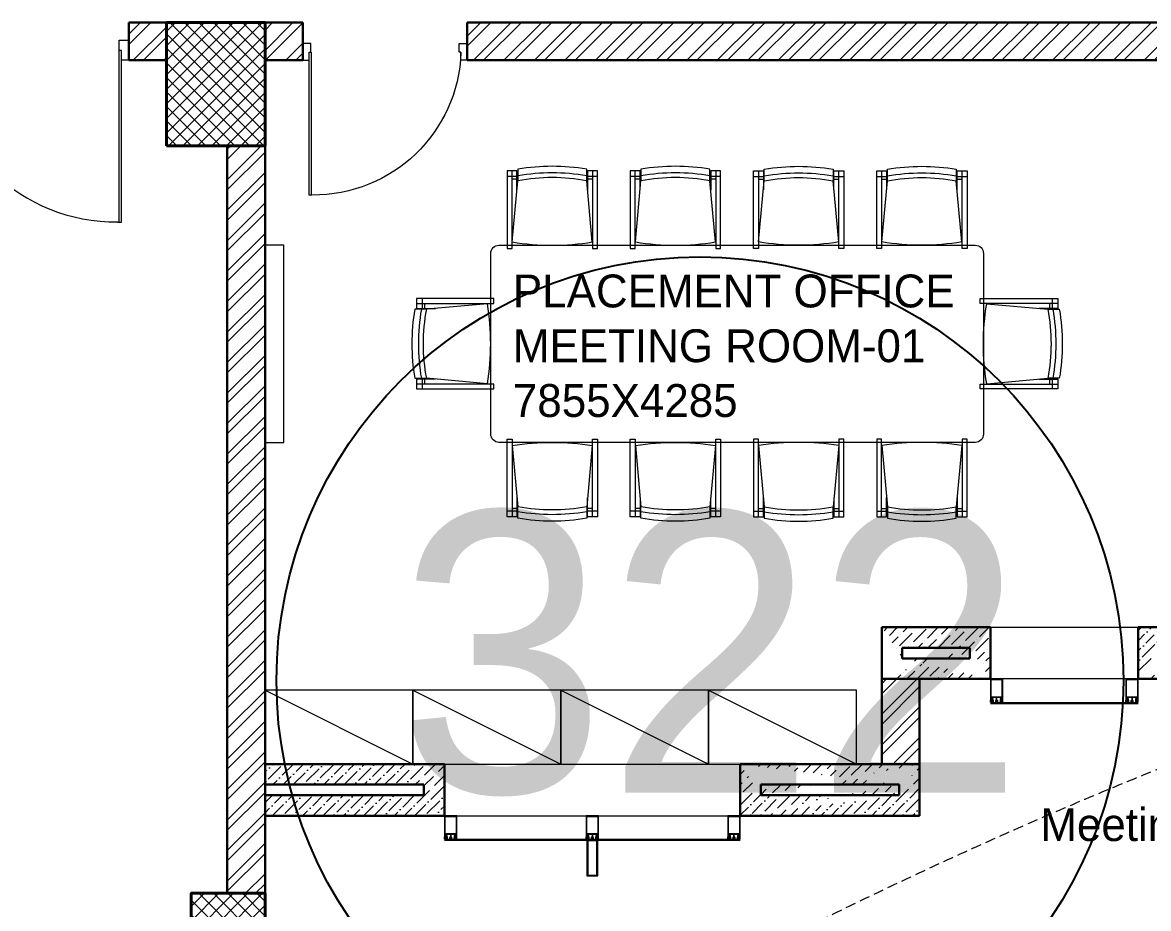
# Model space of a CAD drawing. Header units: millimetres. Extents: x 8275 to 147087, y -297470 to -191881.
# Drawn here: x 62699 to 69555, y -285116 to -279723 of the extents above; entities that cross this region are included whole.
import ezdxf

# ---------------------------------------------------------------- set-up
doc = ezdxf.new("R2010")
doc.units = ezdxf.units.MM
doc.header["$LTSCALE"] = 250
doc.header["$MEASUREMENT"] = 0
doc.linetypes.add('HIDDEN', pattern=[0.375, 0.25, -0.125])
for name, color, linetype, lineweight in [('col', 6, 'Continuous', 40), ('door', 35, 'Continuous', 13), ('ele', 51, 'Continuous', 18), ('furniture', 5, 'Continuous', 15), ('hatch', 9, 'Continuous', 0), ('hidden', 153, 'HIDDEN', 13), ('text', 7, 'Continuous', 9), ('wall', 1, 'Continuous', 30), ('win', 4, 'Continuous', 20)]:
    doc.layers.add(name, color=color, linetype=linetype, lineweight=lineweight)
doc.layers.add('FUR', color=140, linetype='Continuous')
doc.styles.get("Standard").update_dxf_attribs({"font": 'GOTHIC.TTF', "height": 100})
pattern_1 = [(45, (-6686.72, -319015.28), (-92.80777, 92.80777), []), (45, (-6624.85, -319015.28), (-92.80777, 92.80777), [])]
pattern_2 = [(45, (-6686.7244, -319015.2779), (2e-16, 2.32600915), [4.93421053, -1.64473684]), (135, (-6685.5614, -319014.1149), (2e-16, 2.32600915), [4.93421053, -1.64473684])]
pattern_3 = [(45, (-6686.724, -319015.28), (23.201941, 85.073785), [109.375, -21.875, 0, -21.875])]

# ---------------------------------------------------------------- blocks, each defined once
blk = doc.blocks.new('A$C75BC0A19')
at = {"layer": 'hatch'}
h = blk.add_hatch(dxfattribs=at)
h.set_pattern_fill('ANSI37', color=256, scale=500, style=0)
h.set_pattern_definition([(45, (-3106656.064, 102318.864), (-44.1941738, 44.1941738), []), (135, (-3106656.064, 102318.864), (-44.1941738, -44.1941738), [])])
h.paths.add_polyline_path([(-74969.9, 14908.7), (-74369.9, 14908.7), (-74369.9, 15658.7), (-74969.9, 15658.7)])
h = blk.add_hatch(dxfattribs=at)
h.set_pattern_fill('ANSI37', color=256, scale=500, style=0)
h.set_pattern_definition([(45, (-3106656.064, 97018.07), (-44.1941738, 44.1941738), []), (135, (-3106656.064, 97018.07), (-44.1941738, -44.1941738), [])])
h.paths.add_polyline_path([(-74819.9, 9457.9), (-74369.9, 9457.9), (-74369.9, 10357.9), (-74819.9, 10357.9)])
at = {"layer": 'col'}
for points, elevation in [([(-74969.9, 14908.7), (-74369.9, 14908.7), (-74369.9, 15658.7), (-74969.9, 15658.7)], 16884.8), ([(-74819.9, 9457.9), (-74369.9, 9457.9), (-74369.9, 10357.9), (-74819.9, 10357.9)], -4747.5)]:
    blk.add_lwpolyline(points, close=True, dxfattribs=dict(at, elevation=elevation))
blk = doc.blocks.new('D1-1000')
for p, q in [((-950.7, 0), (-1000, 0)), ((-1000, 0), (-1000, -102)), ((-950.7, -52.7), (-950.7, 0)), ((-49.3, 0), (0, 0)), ((-49.3, -52.7), (-49.3, 0)), ((0, 0), (0, -102)), ((-962.5, -52.7), (-950.7, -52.7)), ((-962.5, -102), (-962.5, -52.7)), ((-50.6, -52.7), (-50.6, -923.2)), ((-37.5, -52.7), (-49.3, -52.7)), ((-37.5, -923.2), (-37.5, -52.7)), ((-37.5, -102), (-37.5, -52.7)), ((-1000, -102), (-962.5, -102)), ((0, -102), (-37.5, -102)), ((-55, -923.2), (-37.5, -923.2))]:
    blk.add_line(p, q)
blk.add_ellipse((-39.7, 2.2), major_axis=(646.4, 674.7), ratio=0.977435, start_param=2.382767, end_param=3.900418)
blk = doc.blocks.new('A$C12DA3B1E')
for p, q in [((-245, 499.9), (-275, 499.9)), ((-275, 499.9), (-275, 27.8)), ((-245, 27.8), (-245, 499.9)), ((275, 499.9), (245, 499.9)), ((245, 499.9), (245, 27.8)), ((275, 27.8), (275, 499.9)), ((-243.7, 460.3), (-210, 88.8)), ((243.7, 460.3), (210, 88.8)), ((-215, 27.8), (-215, 143.8)), ((215, 143.7), (215, 27.8)), ((-245, 77.9), (-215, 77.9)), ((-210, 88.8), (-210, 18.2)), ((210, 18.2), (210, 88.8)), ((215, 77.9), (245, 77.9)), ((-275, 62.4), (-245, 62.4)), ((-275, 27.8), (-215, 27.8)), ((-245, 62.3), (-215, 62.3)), ((215, 62.3), (245, 62.3)), ((215, 27.8), (275, 27.8)), ((245, 62.4), (275, 62.4))]:
    blk.add_line(p, q)
for centre, radius, start, end in [((0, -1013.6), 1493.9, 80.61114, 99.38855), ((0, 1186.1), 1117.3, 259.16528, 280.83514), ((0, 1263.7), 1223.8, 260.11939, 279.88061), ((0, 1223.1), 1223.1, 260.11366, 279.88634)]:
    blk.add_arc(centre, radius, start, end)
blk = doc.blocks.new('storage')
at = {"layer": 'furniture', "linetype": 'ByBlock', "ltscale": 100}
blk.add_line((0, 450), (900, 0), dxfattribs=at)
blk.add_lwpolyline([(0, 0), (900, 0), (900, 450), (0, 450)], close=True, dxfattribs=at)

msp = doc.modelspace()

# ---------------------------------------------------------------- hatches: boundary and pattern name
at = {"layer": 'hatch'}
h = msp.add_hatch(dxfattribs=at)
h.set_pattern_fill('ANSI32', color=256, scale=350, style=0)
h.set_pattern_definition(pattern_1)
h.paths.add_polyline_path([(63346.2, -279722.7), (63576.2, -279722.7), (63576.2, -279952.7), (63346.2, -279952.7)])
h = msp.add_hatch(dxfattribs=at)
h.set_pattern_fill('ANSI32', color=256, scale=350, style=0)
h.set_pattern_definition(pattern_1)
h.paths.add_polyline_path([(64176.2, -279722.8), (64406.2, -279722.8), (64406.2, -279952.8), (64176.2, -279952.8)])
at = {"layer": 'hatch', "linetype": 'ByBlock', "ltscale": 100}
h = msp.add_hatch(dxfattribs=at)
h.set_pattern_fill('ANSI32', color=256, scale=350, style=0)
h.set_pattern_definition([(45, (335817.04, -553990.77), (-92.807765, 92.807765), []), (45, (335878.92, -553990.77), (-92.807765, 92.807765), [])])
h.paths.add_polyline_path([(70716.2, -279722.8), (65406.2, -279722.8), (65406.2, -279952.8), (70486.2, -279952.8), (70486.2, -280737.7), (69923.7, -280737.7), (69923.7, -282732.4), (70038.7, -282732.4), (70038.7, -280852.7), (72146.2, -280852.7), (72146.2, -279722.8), (71916.2, -279722.8), (71916.2, -280622.7), (71916.2, -280622.7), (71316.2, -280622.7), (70716.2, -280622.7)])
at = {"layer": 'hatch'}
h = msp.add_hatch(dxfattribs=at)
h.set_pattern_fill('ANSI32', color=256, scale=350, style=0)
h.set_pattern_definition(pattern_1)
h.paths.add_polyline_path([(64176.2, -280472.8), (63946.2, -280472.8), (63946.2, -285023.6), (64176.2, -285023.6)])
h = msp.add_hatch(dxfattribs=at)
h.set_pattern_fill('ANSI36', color=256, scale=350, style=0)
h.set_pattern_definition(pattern_3)
edge = h.paths.add_edge_path()
edge.add_line((68467.5, -283593.9), (68467.5, -283528.9))
edge.add_line((68592.5, -283718.9), (68592.5, -283403.9))
edge.add_line((68056.2, -283528.9), (68056.2, -283593.9))
edge.add_line((67931.2, -283403.9), (67931.2, -283710.9))
edge.add_line((68467.5, -283528.9), (68056.2, -283528.9))
edge.add_line((68592.5, -283403.9), (67931.2, -283403.9))
edge.add_line((68467.5, -283593.9), (68056.2, -283593.9))
edge.add_line((68592.5, -283718.9), (67931.2, -283718.9))
h = msp.add_hatch(dxfattribs=at)
h.set_pattern_fill('ANSI36', color=256, scale=350, style=0)
h.set_pattern_definition(pattern_3)
edge = h.paths.add_edge_path()
edge.add_line((69617.5, -283593.9), (69617.5, -283528.9))
edge.add_line((69492.5, -283718.9), (69492.5, -283403.9))
edge.add_line((70028.7, -283528.9), (70028.7, -283593.9))
edge.add_line((70153.7, -283403.9), (70153.7, -283718.9))
edge.add_line((70028.7, -283528.9), (69617.5, -283528.9))
edge.add_line((70153.7, -283403.9), (69492.5, -283403.9))
edge.add_line((70028.7, -283593.9), (69617.5, -283593.9))
edge.add_line((70153.7, -283718.9), (69492.5, -283718.9))
h = msp.add_hatch(dxfattribs=at)
h.set_pattern_fill('ANSI32', color=256, scale=350, style=0)
h.set_pattern_definition(pattern_1)
h.paths.add_polyline_path([(68161.2, -284236.9), (67931.2, -284224.3), (67931.2, -283718.9), (68161.2, -283718.9)])
h = msp.add_hatch(dxfattribs=at)
h.set_pattern_fill('AR-HBONE', color=256, scale=0.411184, style=0)
h.set_pattern_definition(pattern_2)
h.paths.add_polyline_path([(68598, -283845.6), (68598, -283847.6), (68603.5, -283847.6), (68603.5, -283845.6)], flags=16)
h.paths.add_polyline_path([(68662.3, -283845.6), (68662.3, -283847.6), (68656.8, -283847.6), (68656.8, -283845.6)], flags=16)
edge = h.paths.add_edge_path()
edge.add_arc((68608.3, -283859.8), 0.685, 180, 360, ccw=False)
edge.add_arc((68606.9, -283859.8), 0.685, 180, 360, ccw=False)
edge.add_arc((68605.5, -283859.8), 0.685, 180, 360, ccw=False)
edge.add_arc((68604.2, -283859.8), 0.685, -180, 0, ccw=False)
edge.add_arc((68602.8, -283859.8), 0.685, -180, 0, ccw=False)
edge.add_arc((68601.4, -283859.8), 0.685, 180, 360, ccw=False)
edge.add_arc((68600.1, -283859.8), 0.685, 180, 360, ccw=False)
edge.add_arc((68598.7, -283859.8), 0.685, -180, 0, ccw=False)
edge.add_arc((68597.3, -283859.8), 0.685, 180, 360, ccw=False)
edge.add_arc((68595.9, -283859.8), 0.685, -180, 0, ccw=False)
edge.add_arc((68594.6, -283859.8), 0.685, 180, 360, ccw=False)
edge.add_arc((68593.2, -283859.8), 0.685, -180, 0, ccw=False)
edge.add_line((68592.5, -283859.8), (68592.5, -283847.6))
edge.add_line((68592.5, -283847.6), (68596.4, -283847.6))
edge.add_line((68596.4, -283847.6), (68596.4, -283845.6))
edge.add_line((68596.4, -283845.6), (68594.6, -283845.6))
edge.add_line((68594.6, -283845.6), (68596.2, -283842.2))
edge.add_line((68596.2, -283842.2), (68605.2, -283842.2))
edge.add_line((68605.2, -283842.2), (68606.9, -283845.6))
edge.add_line((68606.9, -283845.6), (68605.1, -283845.6))
edge.add_line((68605.1, -283845.6), (68605.1, -283847.6))
edge.add_line((68605.1, -283847.6), (68609, -283847.6))
edge.add_line((68609, -283847.6), (68609, -283859.8))
edge.add_arc((68652, -283859.8), 0.685, 180, 360)
edge.add_arc((68653.4, -283859.8), 0.685, 180, 360)
edge.add_arc((68654.8, -283859.8), 0.685, 180, 360)
edge.add_arc((68656.1, -283859.8), 0.685, 180, 360)
edge.add_arc((68657.5, -283859.8), 0.685, 180, 360)
edge.add_arc((68658.9, -283859.8), 0.685, 180, 360)
edge.add_arc((68660.3, -283859.8), 0.685, 180, 360)
edge.add_arc((68661.6, -283859.8), 0.685, 180, 360)
edge.add_arc((68663, -283859.8), 0.685, 180, 360)
edge.add_arc((68664.4, -283859.8), 0.685, 180, 360)
edge.add_arc((68665.7, -283859.8), 0.685, 180, 360)
edge.add_arc((68667.1, -283859.8), 0.685, 180, 360)
edge.add_line((68667.8, -283859.8), (68667.8, -283847.6))
edge.add_line((68667.8, -283847.6), (68664, -283847.6))
edge.add_line((68664, -283847.6), (68664, -283845.6))
edge.add_line((68664, -283845.6), (68665.7, -283845.6))
edge.add_line((68665.7, -283845.6), (68664.1, -283842.2))
edge.add_line((68664.1, -283842.2), (68655.2, -283842.2))
edge.add_line((68655.2, -283842.2), (68653.4, -283845.6))
edge.add_line((68653.4, -283845.6), (68655.2, -283845.6))
edge.add_line((68655.2, -283845.6), (68655.2, -283847.6))
edge.add_line((68655.2, -283847.6), (68651.3, -283847.6))
edge.add_line((68651.3, -283847.6), (68651.3, -283859.8))
h = msp.add_hatch(dxfattribs=at)
h.set_pattern_fill('AR-HBONE', color=256, scale=0.411184, style=0)
h.set_pattern_definition(pattern_2)
h.paths.add_polyline_path([(69422.6, -283845.6), (69422.6, -283847.6), (69428.1, -283847.6), (69428.1, -283845.6)], flags=16)
h.paths.add_polyline_path([(69486.9, -283845.6), (69486.9, -283847.6), (69481.4, -283847.6), (69481.4, -283845.6)], flags=16)
edge = h.paths.add_edge_path()
edge.add_arc((69432.9, -283859.8), 0.685, 180, 360, ccw=False)
edge.add_arc((69431.5, -283859.8), 0.685, 180, 360, ccw=False)
edge.add_arc((69430.2, -283859.8), 0.685, 180, 360, ccw=False)
edge.add_arc((69428.8, -283859.8), 0.685, -180, 0, ccw=False)
edge.add_arc((69427.4, -283859.8), 0.685, -180, 0, ccw=False)
edge.add_arc((69426, -283859.8), 0.685, 180, 360, ccw=False)
edge.add_arc((69424.7, -283859.8), 0.685, 180, 360, ccw=False)
edge.add_arc((69423.3, -283859.8), 0.685, -180, 0, ccw=False)
edge.add_arc((69421.9, -283859.8), 0.685, 180, 360, ccw=False)
edge.add_arc((69420.6, -283859.8), 0.685, -180, 0, ccw=False)
edge.add_arc((69419.2, -283859.8), 0.685, 180, 360, ccw=False)
edge.add_arc((69417.8, -283859.8), 0.685, -180, 0, ccw=False)
edge.add_line((69417.1, -283859.8), (69417.1, -283847.6))
edge.add_line((69417.1, -283847.6), (69421, -283847.6))
edge.add_line((69421, -283847.6), (69421, -283845.6))
edge.add_line((69421, -283845.6), (69419.2, -283845.6))
edge.add_line((69419.2, -283845.6), (69420.8, -283842.2))
edge.add_line((69420.8, -283842.2), (69429.8, -283842.2))
edge.add_line((69429.8, -283842.2), (69431.5, -283845.6))
edge.add_line((69431.5, -283845.6), (69429.7, -283845.6))
edge.add_line((69429.7, -283845.6), (69429.7, -283847.6))
edge.add_line((69429.7, -283847.6), (69433.6, -283847.6))
edge.add_line((69433.6, -283847.6), (69433.6, -283859.8))
edge.add_arc((69476.6, -283859.8), 0.685, 180, 360)
edge.add_arc((69478, -283859.8), 0.685, 180, 360)
edge.add_arc((69479.4, -283859.8), 0.685, 180, 360)
edge.add_arc((69480.8, -283859.8), 0.685, 180, 360)
edge.add_arc((69482.1, -283859.8), 0.685, 180, 360)
edge.add_arc((69483.5, -283859.8), 0.685, 180, 360)
edge.add_arc((69484.9, -283859.8), 0.685, 180, 360)
edge.add_arc((69486.2, -283859.8), 0.685, 180, 360)
edge.add_arc((69487.6, -283859.8), 0.685, 180, 360)
edge.add_arc((69489, -283859.8), 0.685, 180, 360)
edge.add_arc((69490.4, -283859.8), 0.685, 180, 360)
edge.add_arc((69491.7, -283859.8), 0.685, 180, 360)
edge.add_line((69492.4, -283859.8), (69492.4, -283847.6))
edge.add_line((69492.4, -283847.6), (69488.6, -283847.6))
edge.add_line((69488.6, -283847.6), (69488.6, -283845.6))
edge.add_line((69488.6, -283845.6), (69490.4, -283845.6))
edge.add_line((69490.4, -283845.6), (69488.7, -283842.2))
edge.add_line((69488.7, -283842.2), (69479.8, -283842.2))
edge.add_line((69479.8, -283842.2), (69478, -283845.6))
edge.add_line((69478, -283845.6), (69479.8, -283845.6))
edge.add_line((69479.8, -283845.6), (69479.8, -283847.6))
edge.add_line((69479.8, -283847.6), (69476, -283847.6))
edge.add_line((69476, -283847.6), (69476, -283859.8))
h = msp.add_hatch(dxfattribs=at)
h.set_pattern_fill('ANSI36', color=256, scale=350, style=0)
h.set_pattern_definition(pattern_3)
h.paths.add_polyline_path([(64176.2, -284426.9), (64176.2, -284551.9), (65268.7, -284551.9), (65268.7, -284236.9), (64176.2, -284236.9), (64176.2, -284361.9), (65143.7, -284361.9), (65143.7, -284426.9)])
h = msp.add_hatch(dxfattribs=at)
h.set_pattern_fill('ANSI36', color=256, scale=350, style=0)
h.set_pattern_definition(pattern_3)
edge = h.paths.add_edge_path()
edge.add_line((67193.7, -284361.9), (67193.7, -284426.9))
edge.add_line((67068.7, -284236.9), (67068.7, -284551.9))
edge.add_line((68036.2, -284361.9), (68036.2, -284426.9))
edge.add_line((68161.2, -284236.9), (68161.2, -284551.9))
edge.add_line((67193.7, -284361.9), (68036.2, -284361.9))
edge.add_line((67068.7, -284236.9), (68161.2, -284236.9))
edge.add_line((67193.7, -284426.9), (68036.2, -284426.9))
edge.add_line((67068.7, -284551.9), (68161.2, -284551.9))
h = msp.add_hatch(dxfattribs=at)
h.set_pattern_fill('AR-HBONE', color=256, scale=0.411184, style=0)
h.set_pattern_definition(pattern_2)
h.paths.add_polyline_path([(65274.3, -284678.6), (65274.3, -284680.6), (65279.7, -284680.6), (65279.7, -284678.6)], flags=16)
h.paths.add_polyline_path([(65338.6, -284678.6), (65338.6, -284680.6), (65333.1, -284680.6), (65333.1, -284678.6)], flags=16)
edge = h.paths.add_edge_path()
edge.add_arc((65284.5, -284692.8), 0.685, 180, 360, ccw=False)
edge.add_arc((65283.2, -284692.8), 0.685, 180, 360, ccw=False)
edge.add_arc((65281.8, -284692.8), 0.685, 180, 360, ccw=False)
edge.add_arc((65280.4, -284692.8), 0.685, -180, 0, ccw=False)
edge.add_arc((65279, -284692.8), 0.685, -180, 0, ccw=False)
edge.add_arc((65277.7, -284692.8), 0.685, 180, 360, ccw=False)
edge.add_arc((65276.3, -284692.8), 0.685, 180, 360, ccw=False)
edge.add_arc((65274.9, -284692.8), 0.685, -180, 0, ccw=False)
edge.add_arc((65273.6, -284692.8), 0.685, 180, 360, ccw=False)
edge.add_arc((65272.2, -284692.8), 0.685, -180, 0, ccw=False)
edge.add_arc((65270.8, -284692.8), 0.685, 180, 360, ccw=False)
edge.add_arc((65269.5, -284692.8), 0.685, -180, 0, ccw=False)
edge.add_line((65268.8, -284692.8), (65268.8, -284680.6))
edge.add_line((65268.8, -284680.6), (65272.6, -284680.6))
edge.add_line((65272.6, -284680.6), (65272.6, -284678.6))
edge.add_line((65272.6, -284678.6), (65270.8, -284678.6))
edge.add_line((65270.8, -284678.6), (65272.5, -284675.1))
edge.add_line((65272.5, -284675.1), (65281.4, -284675.1))
edge.add_line((65281.4, -284675.1), (65283.2, -284678.6))
edge.add_line((65283.2, -284678.6), (65281.4, -284678.6))
edge.add_line((65281.4, -284678.6), (65281.4, -284680.6))
edge.add_line((65281.4, -284680.6), (65285.2, -284680.6))
edge.add_line((65285.2, -284680.6), (65285.2, -284692.8))
edge.add_arc((65328.3, -284692.7), 0.685, 180, 360)
edge.add_arc((65329.7, -284692.7), 0.685, 180, 360)
edge.add_arc((65331, -284692.7), 0.685, 180, 360)
edge.add_arc((65332.4, -284692.7), 0.685, 180, 360)
edge.add_arc((65333.8, -284692.7), 0.685, 180, 360)
edge.add_arc((65335.1, -284692.7), 0.685, 180, 360)
edge.add_arc((65336.5, -284692.7), 0.685, 180, 360)
edge.add_arc((65337.9, -284692.7), 0.685, 180, 360)
edge.add_arc((65339.2, -284692.7), 0.685, 180, 360)
edge.add_arc((65340.6, -284692.7), 0.685, 180, 360)
edge.add_arc((65342, -284692.7), 0.685, 180, 360)
edge.add_arc((65343.4, -284692.7), 0.685, 180, 360)
edge.add_line((65344, -284692.7), (65344, -284680.6))
edge.add_line((65344, -284680.6), (65340.2, -284680.6))
edge.add_line((65340.2, -284680.6), (65340.2, -284678.6))
edge.add_line((65340.2, -284678.6), (65342, -284678.6))
edge.add_line((65342, -284678.6), (65340.3, -284675.1))
edge.add_line((65340.3, -284675.1), (65331.4, -284675.1))
edge.add_line((65331.4, -284675.1), (65329.7, -284678.6))
edge.add_line((65329.7, -284678.6), (65331.4, -284678.6))
edge.add_line((65331.4, -284678.6), (65331.4, -284680.6))
edge.add_line((65331.4, -284680.6), (65327.6, -284680.6))
edge.add_line((65327.6, -284680.6), (65327.6, -284692.7))
h = msp.add_hatch(dxfattribs=at)
h.set_pattern_fill('AR-HBONE', color=256, scale=0.411184, style=0)
h.set_pattern_definition(pattern_2)
h.paths.add_polyline_path([(66136.6, -284678.6), (66136.6, -284680.6), (66142, -284680.6), (66142, -284678.6)], flags=16)
h.paths.add_polyline_path([(66200.9, -284678.6), (66200.9, -284680.6), (66195.4, -284680.6), (66195.4, -284678.6)], flags=16)
edge = h.paths.add_edge_path()
edge.add_arc((66146.8, -284692.8), 0.685, 180, 360, ccw=False)
edge.add_arc((66145.5, -284692.8), 0.685, 180, 360, ccw=False)
edge.add_arc((66144.1, -284692.8), 0.685, 180, 360, ccw=False)
edge.add_arc((66142.7, -284692.8), 0.685, -180, 0, ccw=False)
edge.add_arc((66141.4, -284692.8), 0.685, -180, 0, ccw=False)
edge.add_arc((66140, -284692.8), 0.685, 180, 360, ccw=False)
edge.add_arc((66138.6, -284692.8), 0.685, 180, 360, ccw=False)
edge.add_arc((66137.2, -284692.8), 0.685, -180, 0, ccw=False)
edge.add_arc((66135.9, -284692.8), 0.685, 180, 360, ccw=False)
edge.add_arc((66134.5, -284692.8), 0.685, -180, 0, ccw=False)
edge.add_arc((66133.1, -284692.8), 0.685, 180, 360, ccw=False)
edge.add_arc((66131.8, -284692.8), 0.685, -180, 0, ccw=False)
edge.add_line((66131.1, -284692.8), (66131.1, -284680.6))
edge.add_line((66131.1, -284680.6), (66134.9, -284680.6))
edge.add_line((66134.9, -284680.6), (66134.9, -284678.6))
edge.add_line((66134.9, -284678.6), (66133.1, -284678.6))
edge.add_line((66133.1, -284678.6), (66134.8, -284675.1))
edge.add_line((66134.8, -284675.1), (66143.7, -284675.1))
edge.add_line((66143.7, -284675.1), (66145.5, -284678.6))
edge.add_line((66145.5, -284678.6), (66143.7, -284678.6))
edge.add_line((66143.7, -284678.6), (66143.7, -284680.6))
edge.add_line((66143.7, -284680.6), (66147.5, -284680.6))
edge.add_line((66147.5, -284680.6), (66147.5, -284692.8))
edge.add_arc((66190.6, -284692.7), 0.685, 180, 360)
edge.add_arc((66192, -284692.7), 0.685, 180, 360)
edge.add_arc((66193.3, -284692.7), 0.685, 180, 360)
edge.add_arc((66194.7, -284692.7), 0.685, 180, 360)
edge.add_arc((66196.1, -284692.7), 0.685, 180, 360)
edge.add_arc((66197.4, -284692.7), 0.685, 180, 360)
edge.add_arc((66198.8, -284692.7), 0.685, 180, 360)
edge.add_arc((66200.2, -284692.7), 0.685, 180, 360)
edge.add_arc((66201.6, -284692.7), 0.685, 180, 360)
edge.add_arc((66202.9, -284692.7), 0.685, 180, 360)
edge.add_arc((66204.3, -284692.7), 0.685, 180, 360)
edge.add_arc((66205.7, -284692.7), 0.685, 180, 360)
edge.add_line((66206.4, -284692.7), (66206.4, -284680.6))
edge.add_line((66206.4, -284680.6), (66202.5, -284680.6))
edge.add_line((66202.5, -284680.6), (66202.5, -284678.6))
edge.add_line((66202.5, -284678.6), (66204.3, -284678.6))
edge.add_line((66204.3, -284678.6), (66202.6, -284675.1))
edge.add_line((66202.6, -284675.1), (66193.7, -284675.1))
edge.add_line((66193.7, -284675.1), (66192, -284678.6))
edge.add_line((66192, -284678.6), (66193.7, -284678.6))
edge.add_line((66193.7, -284678.6), (66193.7, -284680.6))
edge.add_line((66193.7, -284680.6), (66189.9, -284680.6))
edge.add_line((66189.9, -284680.6), (66189.9, -284692.7))
h = msp.add_hatch(dxfattribs=at)
h.set_pattern_fill('AR-HBONE', color=256, scale=0.411184, style=0)
h.set_pattern_definition(pattern_2)
h.paths.add_polyline_path([(66998.9, -284678.6), (66998.9, -284680.6), (67004.3, -284680.6), (67004.3, -284678.6)], flags=16)
h.paths.add_polyline_path([(67063.2, -284678.6), (67063.2, -284680.6), (67057.7, -284680.6), (67057.7, -284678.6)], flags=16)
edge = h.paths.add_edge_path()
edge.add_arc((67009.1, -284692.8), 0.685, 180, 360, ccw=False)
edge.add_arc((67007.8, -284692.8), 0.685, 180, 360, ccw=False)
edge.add_arc((67006.4, -284692.8), 0.685, 180, 360, ccw=False)
edge.add_arc((67005, -284692.8), 0.685, -180, 0, ccw=False)
edge.add_arc((67003.7, -284692.8), 0.685, -180, 0, ccw=False)
edge.add_arc((67002.3, -284692.8), 0.685, 180, 360, ccw=False)
edge.add_arc((67000.9, -284692.8), 0.685, 180, 360, ccw=False)
edge.add_arc((66999.6, -284692.8), 0.685, -180, 0, ccw=False)
edge.add_arc((66998.2, -284692.8), 0.685, 180, 360, ccw=False)
edge.add_arc((66996.8, -284692.8), 0.685, -180, 0, ccw=False)
edge.add_arc((66995.4, -284692.8), 0.685, 180, 360, ccw=False)
edge.add_arc((66994.1, -284692.8), 0.685, -180, 0, ccw=False)
edge.add_line((66993.4, -284692.8), (66993.4, -284680.6))
edge.add_line((66993.4, -284680.6), (66997.2, -284680.6))
edge.add_line((66997.2, -284680.6), (66997.2, -284678.6))
edge.add_line((66997.2, -284678.6), (66995.4, -284678.6))
edge.add_line((66995.4, -284678.6), (66997.1, -284675.1))
edge.add_line((66997.1, -284675.1), (67006, -284675.1))
edge.add_line((67006, -284675.1), (67007.8, -284678.6))
edge.add_line((67007.8, -284678.6), (67006, -284678.6))
edge.add_line((67006, -284678.6), (67006, -284680.6))
edge.add_line((67006, -284680.6), (67009.8, -284680.6))
edge.add_line((67009.8, -284680.6), (67009.8, -284692.8))
edge.add_arc((67052.9, -284692.7), 0.685, 180, 360)
edge.add_arc((67054.3, -284692.7), 0.685, 180, 360)
edge.add_arc((67055.6, -284692.7), 0.685, 180, 360)
edge.add_arc((67057, -284692.7), 0.685, 180, 360)
edge.add_arc((67058.4, -284692.7), 0.685, 180, 360)
edge.add_arc((67059.8, -284692.7), 0.685, 180, 360)
edge.add_arc((67061.1, -284692.7), 0.685, 180, 360)
edge.add_arc((67062.5, -284692.7), 0.685, 180, 360)
edge.add_arc((67063.9, -284692.7), 0.685, 180, 360)
edge.add_arc((67065.2, -284692.7), 0.685, 180, 360)
edge.add_arc((67066.6, -284692.7), 0.685, 180, 360)
edge.add_arc((67068, -284692.7), 0.685, 180, 360)
edge.add_line((67068.7, -284692.7), (67068.7, -284680.6))
edge.add_line((67068.7, -284680.6), (67064.8, -284680.6))
edge.add_line((67064.8, -284680.6), (67064.8, -284678.6))
edge.add_line((67064.8, -284678.6), (67066.6, -284678.6))
edge.add_line((67066.6, -284678.6), (67065, -284675.1))
edge.add_line((67065, -284675.1), (67056, -284675.1))
edge.add_line((67056, -284675.1), (67054.3, -284678.6))
edge.add_line((67054.3, -284678.6), (67056, -284678.6))
edge.add_line((67056, -284678.6), (67056, -284680.6))
edge.add_line((67056, -284680.6), (67052.2, -284680.6))
edge.add_line((67052.2, -284680.6), (67052.2, -284692.7))

# ---------------------------------------------------------------- linework, layer by layer
at = {"layer": 'ele'}
for p, q in [((68592.5, -283403.9, -11300.6), (69492.5, -283403.9, -11300.6)), ((65268.7, -284236.9, -11300.6), (67068.7, -284236.9, -11300.6))]:
    msp.add_line(p, q, dxfattribs=at)
at = {"layer": 'FUR', "linetype": 'ByBlock', "ltscale": 100}
msp.add_circle((66823.9, -283727.8, 122661.2), 2578.4, dxfattribs=at)
at = {"layer": 'furniture', "ltscale": 0.1, "elevation": -11300.6}
msp.add_lwpolyline([(64291.2, -281078.4), (64176.2, -281078.4), (64176.2, -282278.4), (64291.2, -282278.4)], close=True, dxfattribs=at)
msp.add_lwpolyline([(68500, -282278.4), (65600, -282278.4, -0.414214), (65550, -282228.4), (65550, -281128.4, -0.414214), (65600, -281078.4), (68500, -281078.4, -0.414214), (68550, -281128.4), (68550, -282228.4, -0.414214)], format="xyb", close=True, dxfattribs=at)
at = {"layer": 'hidden'}
msp.add_arc((80749.1, -311862.7, -11300.6), 29757.2, 108.09896, 121.7617, dxfattribs=at)
at = {"layer": 'wall'}
for p, q in [((63576.2, -279722.7, -11300.6), (63346.2, -279722.7, -11300.6)), ((63346.2, -279722.7, -11300.6), (63346.2, -279952.7, -11300.6)), ((63346.2, -279722.7, -11300.6), (63576.2, -279722.7, -11300.6)), ((64176.2, -279722.8, -11300.6), (64406.2, -279722.8, -11300.6)), ((64406.2, -279952.8, -11300.6), (64406.2, -279722.8, -11300.6)), ((65406.2, -279722.8, -11300.6), (70716.2, -279722.8, -11300.6)), ((65406.2, -279952.8, -11300.6), (65406.2, -279722.8, -11300.6)), ((63346.2, -279952.7, -11300.6), (63576.2, -279952.7, -11300.6)), ((63576.2, -279952.7, -11300.6), (63346.2, -279952.7, -11300.6)), ((64406.2, -279952.8, -11300.6), (64176.2, -279952.8, -11300.6)), ((64398.5, -279952.8, -11300.6), (64406.2, -279952.8, -11300.6)), ((65406.2, -279952.8, -11300.6), (70486.2, -279952.8, -11300.6)), ((63946.2, -280472.8, -11300.6), (63946.2, -285023.6, -11300.6)), ((64176.2, -280472.8, -11300.6), (64176.2, -284236.9, -11300.6)), ((68592.5, -283403.9, -11300.6), (67931.2, -283403.9, -11300.6)), ((67931.2, -283403.9, -11300.6), (67931.2, -283718.9, -11300.6)), ((68592.5, -283718.9, -11300.6), (68592.5, -283403.9, -11300.6)), ((70153.7, -283403.9, -11300.6), (69492.5, -283403.9, -11300.6)), ((69492.5, -283718.9, -11300.6), (69492.5, -283403.9, -11300.6)), ((68467.5, -283528.9, -11300.6), (68056.2, -283528.9, -11300.6)), ((68056.2, -283528.9, -11300.6), (68056.2, -283593.9, -11300.6)), ((68467.5, -283593.9, -11300.6), (68467.5, -283528.9, -11300.6)), ((68467.5, -283593.9, -11300.6), (68056.2, -283593.9, -11300.6)), ((67931.2, -283718.9, -11300.6), (67931.2, -284236.9, -11300.6)), ((68592.5, -283718.9, -11300.6), (67931.2, -283718.9, -11300.6)), ((68161.2, -283718.9, -11300.6), (68161.2, -284236.9, -11300.6)), ((70153.7, -283718.9, -11300.6), (69492.5, -283718.9, -11300.6)), ((64176.2, -284236.9, -11300.6), (64176.2, -285023.6, -11300.6)), ((64176.2, -284236.9, -11300.6), (65268.7, -284236.9, -11300.6)), ((65268.7, -284236.9, -11300.6), (65268.7, -284551.9, -11300.6)), ((67068.7, -284236.9, -11300.6), (68161.2, -284236.9, -11300.6)), ((67068.7, -284236.9, -11300.6), (67068.7, -284551.9, -11300.6)), ((68161.2, -284236.9, -11300.6), (68161.2, -284551.9, -11300.6)), ((64176.2, -284361.9, -11300.6), (65143.7, -284361.9, -11300.6)), ((65143.7, -284361.9, -11300.6), (65143.7, -284426.9, -11300.6)), ((67193.7, -284361.9, -11300.6), (68036.2, -284361.9, -11300.6)), ((67193.7, -284361.9, -11300.6), (67193.7, -284426.9, -11300.6)), ((68036.2, -284361.9, -11300.6), (68036.2, -284426.9, -11300.6)), ((64176.2, -284426.9, -11300.6), (65143.7, -284426.9, -11300.6)), ((67193.7, -284426.9, -11300.6), (68036.2, -284426.9, -11300.6)), ((64176.2, -284551.9, -11300.6), (65268.7, -284551.9, -11300.6)), ((67068.7, -284551.9, -11300.6), (68161.2, -284551.9, -11300.6))]:
    msp.add_line(p, q, dxfattribs=at)
at = {"layer": 'win'}
for p, q in [((69492.5, -283718.9, -11300.6), (68592.5, -283718.9, -11300.6)), ((68592.5, -283862.6, -11300.6), (69492.5, -283862.6, -11300.6)), ((69492.5, -283863.7, -11300.6), (68592.5, -283863.7, -11300.6)), ((69492.5, -283864.8, -11300.6), (68592.5, -283864.8, -11300.6)), ((69492.5, -283865.9, -11300.6), (68592.5, -283865.9, -11300.6)), ((69492.5, -283867, -11300.6), (68592.5, -283867, -11300.6)), ((69492.5, -283868.1, -11300.6), (68592.5, -283868.1, -11300.6)), ((69492.5, -283869.2, -11300.6), (68592.5, -283869.2, -11300.6)), ((68619.2, -283860.7, -11300.6), (68620.6, -283862.1, -11300.6)), ((68620.6, -283867.6, -11300.6), (68619.2, -283868.9, -11300.6)), ((68620.6, -283862.1, -11300.6), (68620.6, -283867.6, -11300.6)), ((68641.1, -283860.7, -11300.6), (68639.7, -283862.1, -11300.6)), ((68639.7, -283862.1, -11300.6), (68639.7, -283867.6, -11300.6)), ((68639.7, -283867.6, -11300.6), (68641.1, -283868.9, -11300.6)), ((69443.8, -283860.7, -11300.6), (69445.2, -283862.1, -11300.6)), ((69445.2, -283867.6, -11300.6), (69443.8, -283868.9, -11300.6)), ((69445.2, -283862.1, -11300.6), (69445.2, -283867.6, -11300.6)), ((69465.7, -283860.7, -11300.6), (69464.4, -283862.1, -11300.6)), ((69464.4, -283862.1, -11300.6), (69464.4, -283867.6, -11300.6)), ((69464.4, -283867.6, -11300.6), (69465.7, -283868.9, -11300.6)), ((65268.7, -284551.9, -11300.6), (67068.7, -284551.9, -11300.6)), ((65268.7, -284695.6, -11300.6), (67068.7, -284695.7, -11300.6)), ((67068.7, -284696.8, -11300.6), (65268.7, -284696.7, -11300.6)), ((67068.7, -284697.9, -11300.6), (65268.7, -284697.8, -11300.6)), ((67068.7, -284699, -11300.6), (65268.7, -284698.8, -11300.6)), ((67068.7, -284700.1, -11300.6), (65268.7, -284699.9, -11300.6)), ((67068.7, -284701.2, -11300.6), (65268.7, -284701, -11300.6)), ((67068.7, -284702.3, -11300.6), (65268.7, -284702.1, -11300.6)), ((65295.4, -284693.7, -11300.6), (65296.8, -284695.1, -11300.6)), ((65296.8, -284700.5, -11300.6), (65295.4, -284701.9, -11300.6)), ((65296.8, -284695.1, -11300.6), (65296.8, -284700.5, -11300.6)), ((65317.4, -284693.7, -11300.6), (65316, -284695.1, -11300.6)), ((65316, -284695.1, -11300.6), (65316, -284700.5, -11300.6)), ((65316, -284700.5, -11300.6), (65317.4, -284701.9, -11300.6)), ((66157.7, -284693.7, -11300.6), (66159.1, -284695.1, -11300.6)), ((66159.1, -284700.5, -11300.6), (66157.7, -284701.9, -11300.6)), ((66159.1, -284695.1, -11300.6), (66159.1, -284700.5, -11300.6)), ((66179.7, -284693.7, -11300.6), (66178.3, -284695.1, -11300.6)), ((66178.3, -284695.1, -11300.6), (66178.3, -284700.5, -11300.6)), ((66178.3, -284700.5, -11300.6), (66179.7, -284701.9, -11300.6)), ((67020.1, -284693.7, -11300.6), (67021.4, -284695.1, -11300.6)), ((67021.4, -284700.5, -11300.6), (67020.1, -284701.9, -11300.6)), ((67021.4, -284695.1, -11300.6), (67021.4, -284700.5, -11300.6)), ((67042, -284693.7, -11300.6), (67040.6, -284695.1, -11300.6)), ((67040.6, -284695.1, -11300.6), (67040.6, -284700.5, -11300.6)), ((67040.6, -284700.5, -11300.6), (67042, -284701.9, -11300.6))]:
    msp.add_line(p, q, dxfattribs=at)
at = {"layer": 'win', "elevation": -11300.6}
for points in [[(68632.9, -283857), (68633.4, -283857.5), (68632.9, -283858.1), (68632.9, -283860.8), (68633.4, -283861.3), (68632.9, -283861.9), (68632.9, -283864.6), (68633.5, -283865.2, 0.960671), (68637, -283865), (68637, -283852.4, 0.198912), (68636.3, -283850.7), (68632.9, -283847.3, -0.198912), (68632.2, -283845.6), (68632.2, -283829.8), (68662.6, -283829.8, -0.414214), (68665.1, -283832.3), (68665.1, -283836.3, -0.414214), (68662.6, -283838.7), (68653.9, -283838.7, 0.414214), (68651.4, -283841.2), (68651.4, -283847.6), (68655.2, -283847.6), (68655.2, -283845.6), (68653.5, -283845.6), (68653.5, -283842.2), (68665.8, -283842.2), (68665.8, -283845.6), (68664, -283845.6), (68664, -283847.6), (68667.8, -283847.6), (68667.8, -283718.9), (68592.5, -283718.9), (68592.5, -283847.6), (68596.3, -283847.6), (68596.3, -283845.6), (68594.5, -283845.6), (68594.5, -283842.2), (68606.9, -283842.2), (68606.9, -283845.6), (68605.1, -283845.6), (68605.1, -283847.6), (68608.9, -283847.6), (68608.9, -283841.2, 0.414214), (68606.4, -283838.7), (68597.7, -283838.7, -0.414214), (68595.2, -283836.3), (68595.2, -283832.3, -0.414214), (68597.7, -283829.8), (68628.1, -283829.8), (68628.1, -283845.6, -0.198912), (68627.4, -283847.3), (68624, -283850.7, 0.198912), (68623.3, -283852.4), (68623.3, -283865, 0.960671), (68626.9, -283865.2), (68627.4, -283864.6), (68627.4, -283861.9), (68626.9, -283861.3), (68627.4, -283860.8), (68627.4, -283858.1), (68626.9, -283857.5), (68627.4, -283857), (68627.4, -283854.2), (68626.9, -283853.7), (68630.2, -283850.4), (68633.4, -283853.7), (68632.9, -283854.2)], [(69457.5, -283857), (69458.1, -283857.5), (69457.5, -283858.1), (69457.5, -283860.8), (69458.1, -283861.3), (69457.5, -283861.9), (69457.5, -283864.6), (69458.1, -283865.2, 0.960671), (69461.6, -283865), (69461.6, -283852.4, 0.198912), (69460.9, -283850.7), (69457.6, -283847.3, -0.198912), (69456.8, -283845.6), (69456.8, -283829.8), (69487.3, -283829.8, -0.414214), (69489.7, -283832.3), (69489.7, -283836.3, -0.414214), (69487.3, -283838.7), (69478.5, -283838.7, 0.414214), (69476, -283841.2), (69476, -283847.6), (69479.9, -283847.6), (69479.9, -283845.6), (69478.1, -283845.6), (69478.1, -283842.2), (69490.4, -283842.2), (69490.4, -283845.6), (69488.6, -283845.6), (69488.6, -283847.6), (69492.5, -283847.6), (69492.5, -283718.9), (69417.1, -283718.9), (69417.1, -283847.6), (69420.9, -283847.6), (69420.9, -283845.6), (69419.1, -283845.6), (69419.1, -283842.2), (69431.5, -283842.2), (69431.5, -283845.6), (69429.7, -283845.6), (69429.7, -283847.6), (69433.5, -283847.6), (69433.5, -283841.2, 0.414214), (69431.1, -283838.7), (69422.3, -283838.7, -0.414214), (69419.8, -283836.3), (69419.8, -283832.3, -0.414214), (69422.3, -283829.8), (69452.7, -283829.8), (69452.7, -283845.6, -0.198912), (69452, -283847.3), (69448.6, -283850.7, 0.198912), (69447.9, -283852.4), (69447.9, -283865, 0.960671), (69451.5, -283865.2), (69452, -283864.6), (69452, -283861.9), (69451.5, -283861.3), (69452, -283860.8), (69452, -283858.1), (69451.5, -283857.5), (69452, -283857), (69452, -283854.2), (69451.5, -283853.7), (69454.8, -283850.4), (69458.1, -283853.7), (69457.5, -283854.2)], [(65309.1, -284689.9), (65309.7, -284690.5), (65309.1, -284691), (65309.1, -284693.8), (65309.7, -284694.3), (65309.1, -284694.9), (65309.1, -284697.6), (65309.7, -284698.2, 0.960671), (65313.3, -284698), (65313.3, -284685.4, 0.198912), (65312.5, -284683.7), (65309.2, -284680.3, -0.198912), (65308.5, -284678.6), (65308.5, -284662.8), (65338.9, -284662.8, -0.414214), (65341.4, -284665.3), (65341.4, -284669.2, -0.414214), (65338.9, -284671.7), (65330.1, -284671.7, 0.414214), (65327.7, -284674.2), (65327.7, -284680.6), (65331.5, -284680.6), (65331.5, -284678.6), (65329.7, -284678.6), (65329.7, -284675.1), (65342, -284675.1), (65342, -284678.6), (65340.3, -284678.6), (65340.3, -284680.6), (65344.1, -284680.6), (65344.1, -284551.9), (65268.7, -284551.9), (65268.7, -284680.6), (65272.6, -284680.6), (65272.6, -284678.6), (65270.8, -284678.6), (65270.8, -284675.1), (65283.1, -284675.1), (65283.1, -284678.6), (65281.3, -284678.6), (65281.3, -284680.6), (65285.2, -284680.6), (65285.2, -284674.2, 0.414214), (65282.7, -284671.7), (65273.9, -284671.7, -0.414214), (65271.5, -284669.2), (65271.5, -284665.3, -0.414214), (65273.9, -284662.8), (65304.3, -284662.8), (65304.3, -284678.6, -0.198912), (65303.6, -284680.3), (65300.3, -284683.7, 0.198912), (65299.6, -284685.4), (65299.6, -284698, 0.960671), (65303.1, -284698.2), (65303.7, -284697.6), (65303.7, -284694.9), (65303.1, -284694.3), (65303.7, -284693.8), (65303.7, -284691), (65303.1, -284690.5), (65303.7, -284689.9), (65303.7, -284687.2), (65303.1, -284686.6), (65306.4, -284683.4), (65309.7, -284686.6), (65309.1, -284687.2)], [(66171.5, -284689.9), (66172, -284690.5), (66171.5, -284691), (66171.5, -284693.8), (66172, -284694.3), (66171.5, -284694.9), (66171.5, -284697.6), (66172, -284698.2, 0.960671), (66175.6, -284698), (66175.6, -284685.4, 0.198912), (66174.8, -284683.7), (66171.5, -284680.3, -0.198912), (66170.8, -284678.6), (66170.8, -284662.8), (66201.2, -284662.8, -0.414214), (66203.7, -284665.3), (66203.7, -284669.2, -0.414214), (66201.2, -284671.7), (66192.4, -284671.7, 0.414214), (66190, -284674.2), (66190, -284680.6), (66193.8, -284680.6), (66193.8, -284678.6), (66192, -284678.6), (66192, -284675.1), (66204.3, -284675.1), (66204.3, -284678.6), (66202.6, -284678.6), (66202.6, -284680.6), (66206.4, -284680.6), (66206.4, -284551.9), (66131, -284551.9), (66131, -284680.6), (66134.9, -284680.6), (66134.9, -284678.6), (66133.1, -284678.6), (66133.1, -284675.1), (66145.4, -284675.1), (66145.4, -284678.6), (66143.6, -284678.6), (66143.6, -284680.6), (66147.5, -284680.6), (66147.5, -284674.2, 0.414214), (66145, -284671.7), (66136.2, -284671.7, -0.414214), (66133.8, -284669.2), (66133.8, -284665.3, -0.414214), (66136.2, -284662.8), (66166.7, -284662.8), (66166.7, -284678.6, -0.198912), (66165.9, -284680.3), (66162.6, -284683.7, 0.198912), (66161.9, -284685.4), (66161.9, -284698, 0.960671), (66165.4, -284698.2), (66166, -284697.6), (66166, -284694.9), (66165.4, -284694.3), (66166, -284693.8), (66166, -284691), (66165.4, -284690.5), (66166, -284689.9), (66166, -284687.2), (66165.4, -284686.6), (66168.7, -284683.4), (66172, -284686.6), (66171.5, -284687.2)], [(67033.8, -284689.9), (67034.3, -284690.5), (67033.8, -284691), (67033.8, -284693.8), (67034.3, -284694.3), (67033.8, -284694.9), (67033.8, -284697.6), (67034.3, -284698.2, 0.960671), (67037.9, -284698), (67037.9, -284685.4, 0.198912), (67037.2, -284683.7), (67033.8, -284680.3, -0.198912), (67033.1, -284678.6), (67033.1, -284662.8), (67063.5, -284662.8, -0.414214), (67066, -284665.3), (67066, -284669.2, -0.414214), (67063.5, -284671.7), (67054.7, -284671.7, 0.414214), (67052.3, -284674.2), (67052.3, -284680.6), (67056.1, -284680.6), (67056.1, -284678.6), (67054.3, -284678.6), (67054.3, -284675.1), (67066.7, -284675.1), (67066.7, -284678.6), (67064.9, -284678.6), (67064.9, -284680.6), (67068.7, -284680.6), (67068.7, -284551.9), (66993.3, -284551.9), (66993.3, -284680.6), (66997.2, -284680.6), (66997.2, -284678.6), (66995.4, -284678.6), (66995.4, -284675.1), (67007.7, -284675.1), (67007.7, -284678.6), (67005.9, -284678.6), (67005.9, -284680.6), (67009.8, -284680.6), (67009.8, -284674.2, 0.414214), (67007.3, -284671.7), (66998.5, -284671.7, -0.414214), (66996.1, -284669.2), (66996.1, -284665.3, -0.414214), (66998.5, -284662.8), (67029, -284662.8), (67029, -284678.6, -0.198912), (67028.2, -284680.3), (67024.9, -284683.7, 0.198912), (67024.2, -284685.4), (67024.2, -284698, 0.960671), (67027.7, -284698.2), (67028.3, -284697.6), (67028.3, -284694.9), (67027.7, -284694.3), (67028.3, -284693.8), (67028.3, -284691), (67027.7, -284690.5), (67028.3, -284689.9), (67028.3, -284687.2), (67027.7, -284686.6), (67031, -284683.4), (67034.3, -284686.6), (67033.8, -284687.2)]]:
    msp.add_lwpolyline(points, format="xyb", close=True, dxfattribs=at)
for points in [[(68595.2, -283724.4), (68595.2, -283827.1), (68665.1, -283827.1), (68665.1, -283724.4)], [(69419.8, -283724.4), (69419.8, -283827.1), (69489.7, -283827.1), (69489.7, -283724.4)], [(68598, -283845.6), (68598, -283847.6), (68603.5, -283847.6), (68603.5, -283845.6)], [(68662.3, -283845.6), (68662.3, -283847.6), (68656.8, -283847.6), (68656.8, -283845.6)], [(69422.6, -283845.6), (69422.6, -283847.6), (69428.1, -283847.6), (69428.1, -283845.6)], [(69486.9, -283845.6), (69486.9, -283847.6), (69481.4, -283847.6), (69481.4, -283845.6)], [(65271.5, -284557.4), (65271.5, -284660.1), (65341.4, -284660.1), (65341.4, -284557.4)], [(66133.8, -284557.4), (66133.8, -284660.1), (66203.7, -284660.1), (66203.7, -284557.4)], [(66996.1, -284557.4), (66996.1, -284660.1), (67066, -284660.1), (67066, -284557.4)], [(65274.3, -284678.6), (65274.3, -284680.6), (65279.7, -284680.6), (65279.7, -284678.6)], [(65338.6, -284678.6), (65338.6, -284680.6), (65333.1, -284680.6), (65333.1, -284678.6)], [(66136.6, -284678.6), (66136.6, -284680.6), (66142, -284680.6), (66142, -284678.6)], [(66200.9, -284678.6), (66200.9, -284680.6), (66195.4, -284680.6), (66195.4, -284678.6)], [(66998.9, -284678.6), (66998.9, -284680.6), (67004.3, -284680.6), (67004.3, -284678.6)], [(67063.2, -284678.6), (67063.2, -284680.6), (67057.7, -284680.6), (67057.7, -284678.6)]]:
    msp.add_lwpolyline(points, close=True, dxfattribs=at)
for points in [[(68609, -283859.8, -1), (68607.6, -283859.8, -1), (68606.2, -283859.8, -1), (68604.9, -283859.8, -1), (68603.5, -283859.8, -1), (68602.1, -283859.8, -1), (68600.7, -283859.8, -1), (68599.4, -283859.8, -1), (68598, -283859.8, -1), (68596.6, -283859.8, -1), (68595.3, -283859.8, -1), (68593.9, -283859.8, -1), (68592.5, -283859.8), (68592.5, -283847.6), (68596.3, -283847.6), (68596.3, -283845.6), (68594.6, -283845.6), (68596.2, -283842.2), (68605.2, -283842.2), (68606.9, -283845.6), (68605.1, -283845.6), (68605.1, -283847.6), (68609, -283847.6), (68609, -283859.8)], [(68651.3, -283859.8, 1), (68652.7, -283859.8, 1), (68654.1, -283859.8, 1), (68655.5, -283859.8, 1), (68656.8, -283859.8, 1), (68658.2, -283859.8, 1), (68659.6, -283859.8, 1), (68660.9, -283859.8, 1), (68662.3, -283859.8, 1), (68663.7, -283859.8, 1), (68665.1, -283859.8, 1), (68666.4, -283859.8, 1), (68667.8, -283859.8), (68667.8, -283847.6), (68664, -283847.6), (68664, -283845.6), (68665.7, -283845.6), (68664.1, -283842.2), (68655.2, -283842.2), (68653.4, -283845.6), (68655.2, -283845.6), (68655.2, -283847.6), (68651.3, -283847.6), (68651.3, -283859.8)], [(69433.6, -283859.8, -1), (69432.2, -283859.8, -1), (69430.8, -283859.8, -1), (69429.5, -283859.8, -1), (69428.1, -283859.8, -1), (69426.7, -283859.8, -1), (69425.4, -283859.8, -1), (69424, -283859.8, -1), (69422.6, -283859.8, -1), (69421.2, -283859.8, -1), (69419.9, -283859.8, -1), (69418.5, -283859.8, -1), (69417.1, -283859.8), (69417.1, -283847.6), (69420.9, -283847.6), (69420.9, -283845.6), (69419.2, -283845.6), (69420.8, -283842.2), (69429.8, -283842.2), (69431.5, -283845.6), (69429.7, -283845.6), (69429.7, -283847.6), (69433.6, -283847.6), (69433.6, -283859.8)], [(69476, -283859.8, 1), (69477.3, -283859.8, 1), (69478.7, -283859.8, 1), (69480.1, -283859.8, 1), (69481.4, -283859.8, 1), (69482.8, -283859.8, 1), (69484.2, -283859.8, 1), (69485.6, -283859.8, 1), (69486.9, -283859.8, 1), (69488.3, -283859.8, 1), (69489.7, -283859.8, 1), (69491, -283859.8, 1), (69492.4, -283859.8), (69492.4, -283847.6), (69488.6, -283847.6), (69488.6, -283845.6), (69490.4, -283845.6), (69488.7, -283842.2), (69479.8, -283842.2), (69478, -283845.6), (69479.8, -283845.6), (69479.8, -283847.6), (69476, -283847.6), (69476, -283859.8)], [(65285.2, -284692.8, -1), (65283.8, -284692.8, -1), (65282.5, -284692.8, -1), (65281.1, -284692.8, -1), (65279.7, -284692.8, -1), (65278.4, -284692.8, -1), (65277, -284692.8, -1), (65275.6, -284692.8, -1), (65274.3, -284692.8, -1), (65272.9, -284692.8, -1), (65271.5, -284692.8, -1), (65270.1, -284692.8, -1), (65268.8, -284692.8), (65268.8, -284680.6), (65272.6, -284680.6), (65272.6, -284678.6), (65270.8, -284678.6), (65272.5, -284675.1), (65281.4, -284675.1), (65283.2, -284678.6), (65281.3, -284678.6), (65281.3, -284680.6), (65285.2, -284680.6), (65285.2, -284692.8)], [(65327.6, -284692.7, 1), (65329, -284692.7, 1), (65330.3, -284692.7, 1), (65331.7, -284692.7, 1), (65333.1, -284692.7, 1), (65334.4, -284692.7, 1), (65335.8, -284692.7, 1), (65337.2, -284692.7, 1), (65338.6, -284692.7, 1), (65339.9, -284692.7, 1), (65341.3, -284692.7, 1), (65342.7, -284692.7, 1), (65344, -284692.7), (65344, -284680.6), (65340.2, -284680.6), (65340.2, -284678.6), (65342, -284678.6), (65340.3, -284675.1), (65331.4, -284675.1), (65329.7, -284678.6), (65331.4, -284678.6), (65331.4, -284680.6), (65327.6, -284680.6), (65327.6, -284692.7)], [(66147.5, -284692.8, -1), (66146.2, -284692.8, -1), (66144.8, -284692.8, -1), (66143.4, -284692.8, -1), (66142, -284692.8, -1), (66140.7, -284692.8, -1), (66139.3, -284692.8, -1), (66137.9, -284692.8, -1), (66136.6, -284692.8, -1), (66135.2, -284692.8, -1), (66133.8, -284692.8, -1), (66132.4, -284692.8, -1), (66131.1, -284692.8), (66131.1, -284680.6), (66134.9, -284680.6), (66134.9, -284678.6), (66133.1, -284678.6), (66134.8, -284675.1), (66143.7, -284675.1), (66145.5, -284678.6), (66143.6, -284678.6), (66143.6, -284680.6), (66147.5, -284680.6), (66147.5, -284692.8)], [(66189.9, -284692.7, 1), (66191.3, -284692.7, 1), (66192.6, -284692.7, 1), (66194, -284692.7, 1), (66195.4, -284692.7, 1), (66196.8, -284692.7, 1), (66198.1, -284692.7, 1), (66199.5, -284692.7, 1), (66200.9, -284692.7, 1), (66202.2, -284692.7, 1), (66203.6, -284692.7, 1), (66205, -284692.7, 1), (66206.4, -284692.7), (66206.4, -284680.6), (66202.5, -284680.6), (66202.5, -284678.6), (66204.3, -284678.6), (66202.6, -284675.1), (66193.7, -284675.1), (66192, -284678.6), (66193.7, -284678.6), (66193.7, -284680.6), (66189.9, -284680.6), (66189.9, -284692.7)], [(67009.8, -284692.8, -1), (67008.5, -284692.8, -1), (67007.1, -284692.8, -1), (67005.7, -284692.8, -1), (67004.3, -284692.8, -1), (67003, -284692.8, -1), (67001.6, -284692.8, -1), (67000.2, -284692.8, -1), (66998.9, -284692.8, -1), (66997.5, -284692.8, -1), (66996.1, -284692.8, -1), (66994.8, -284692.8, -1), (66993.4, -284692.8), (66993.4, -284680.6), (66997.2, -284680.6), (66997.2, -284678.6), (66995.4, -284678.6), (66997.1, -284675.1), (67006, -284675.1), (67007.8, -284678.6), (67005.9, -284678.6), (67005.9, -284680.6), (67009.8, -284680.6), (67009.8, -284692.8)], [(67052.2, -284692.7, 1), (67053.6, -284692.7, 1), (67055, -284692.7, 1), (67056.3, -284692.7, 1), (67057.7, -284692.7, 1), (67059.1, -284692.7, 1), (67060.4, -284692.7, 1), (67061.8, -284692.7, 1), (67063.2, -284692.7, 1), (67064.5, -284692.7, 1), (67065.9, -284692.7, 1), (67067.3, -284692.7, 1), (67068.7, -284692.7), (67068.7, -284680.6), (67064.8, -284680.6), (67064.8, -284678.6), (67066.6, -284678.6), (67065, -284675.1), (67056, -284675.1), (67054.3, -284678.6), (67056, -284678.6), (67056, -284680.6), (67052.2, -284680.6), (67052.2, -284692.7)]]:
    msp.add_lwpolyline(points, format="xyb", dxfattribs=at)
at = {"layer": 'win', "extrusion": (5.57819e-18, 4.27086e-05, 1), "elevation": -11314.3}
for points in [[(66201.2, -284917.2), (66201.2, -284697.9), (66136.2, -284697.9), (66136.2, -284917.2)], [(66196.2, -284912.2), (66196.2, -284702.9), (66141.2, -284702.9), (66141.2, -284912.2)]]:
    msp.add_lwpolyline(points, close=True, dxfattribs=at)
at = {"layer": 'win'}
for centre, radius, start, end in [((68630.2, -283923.9, -11300.6), 56, 78.7142, 101.2858), ((68630.2, -283926.6, -11300.6), 59.5, 80.37244, 99.62756), ((68623.5, -283888.7, -11300.6), 23.7, 90.58266, 97.23186), ((68623.2, -283877.3, -11300.6), 11.8, 89.26962, 102.92134), ((68624, -283884.6, -11300.6), 18.7, 91.46198, 100.76135), ((68627.1, -283904.4, -11300.6), 38.2, 94.80618, 99.83192), ((68630.2, -283927.5, -11300.6), 61, 80.94895, 99.05105), ((68630.2, -284120.7, -11300.6), 254.6, 89.18954, 90.81046), ((68630.2, -283945, -11300.6), 79.4, 87.56581, 92.43419), ((68630.2, -283927, -11300.6), 62, 87.01176, 92.98824), ((68630.2, -283898.6, -11300.6), 34.1, 85.38716, 94.61284), ((68634.5, -283893.6, -11300.6), 27.3, 79.02917, 86.02977), ((68635.8, -283887.7, -11300.6), 21.7, 79.62672, 87.55798), ((68636.5, -283880.7, -11300.6), 15.6, 77.86281, 87.99638), ((68637.2, -283875, -11300.6), 9.46, 74.12487, 91.27881), ((69454.8, -283923.9, -11300.6), 56, 78.7142, 101.2858), ((69454.8, -283926.6, -11300.6), 59.5, 80.37244, 99.62756), ((69448.2, -283888.7, -11300.6), 23.7, 90.58266, 97.23186), ((69447.8, -283877.3, -11300.6), 11.8, 89.26962, 102.92134), ((69448.7, -283884.6, -11300.6), 18.7, 91.46198, 100.76135), ((69451.7, -283904.4, -11300.6), 38.2, 94.80618, 99.83192), ((69454.8, -283927.5, -11300.6), 61, 80.94895, 99.05105), ((69454.8, -284120.7, -11300.6), 254.6, 89.18954, 90.81046), ((69454.8, -283945, -11300.6), 79.4, 87.56581, 92.43419), ((69454.8, -283927, -11300.6), 62, 87.01176, 92.98824), ((69454.8, -283898.6, -11300.6), 34.1, 85.38716, 94.61284), ((69459.2, -283893.6, -11300.6), 27.3, 79.02917, 86.02977), ((69460.5, -283887.7, -11300.6), 21.7, 79.62672, 87.55798), ((69461.1, -283880.7, -11300.6), 15.6, 77.86281, 87.99638), ((69461.8, -283875, -11300.6), 9.46, 74.12487, 91.27881), ((65306.4, -284756.8, -11300.6), 56, 78.7142, 101.2858), ((65306.4, -284759.6, -11300.6), 59.5, 80.37244, 99.62756), ((65299.8, -284721.7, -11300.6), 23.7, 90.58266, 97.23186), ((65299.5, -284710.3, -11300.6), 11.8, 89.26962, 102.92134), ((65300.3, -284717.6, -11300.6), 18.7, 91.46198, 100.76135), ((65303.3, -284737.4, -11300.6), 38.2, 94.80618, 99.83192), ((65306.4, -284760.4, -11300.6), 61, 80.94895, 99.05105), ((65306.4, -284953.6, -11300.6), 254.6, 89.18954, 90.81046), ((65306.4, -284777.9, -11300.6), 79.4, 87.56581, 92.43419), ((65306.4, -284760, -11300.6), 62, 87.01176, 92.98824), ((65306.4, -284731.5, -11300.6), 34.1, 85.38716, 94.61284), ((65310.8, -284726.6, -11300.6), 27.3, 79.02917, 86.02977), ((65312.1, -284720.6, -11300.6), 21.7, 79.62672, 87.55798), ((65313.4, -284707.9, -11300.6), 9.46, 74.12487, 91.27881), ((65312.7, -284713.6, -11300.6), 15.6, 77.86281, 87.99638), ((66168.7, -284756.8, -11300.6), 56, 78.7142, 101.2858), ((66168.7, -284759.6, -11300.6), 59.5, 80.37244, 99.62756), ((66162.1, -284721.7, -11300.6), 23.7, 90.58266, 97.23186), ((66161.8, -284710.3, -11300.6), 11.8, 89.26962, 102.92134), ((66162.6, -284717.6, -11300.6), 18.7, 91.46198, 100.76135), ((66165.6, -284737.4, -11300.6), 38.2, 94.80618, 99.83192), ((66168.7, -284760.4, -11300.6), 61, 80.94895, 99.05105), ((66168.7, -284953.6, -11300.6), 254.6, 89.18954, 90.81046), ((66168.7, -284777.9, -11300.6), 79.4, 87.56581, 92.43419), ((66168.7, -284760, -11300.6), 62, 87.01176, 92.98824), ((66168.7, -284731.5, -11300.6), 34.1, 85.38716, 94.61284), ((66173.1, -284726.6, -11300.6), 27.3, 79.02917, 86.02977), ((66174.4, -284720.6, -11300.6), 21.7, 79.62672, 87.55798), ((66175.7, -284707.9, -11300.6), 9.46, 74.12487, 91.27881), ((66175, -284713.6, -11300.6), 15.6, 77.86281, 87.99638), ((67031, -284756.8, -11300.6), 56, 78.7142, 101.2858), ((67031, -284759.6, -11300.6), 59.5, 80.37244, 99.62756), ((67024.4, -284721.7, -11300.6), 23.7, 90.58266, 97.23186), ((67024.1, -284710.3, -11300.6), 11.8, 89.26962, 102.92134), ((67024.9, -284717.6, -11300.6), 18.7, 91.46198, 100.76135), ((67027.9, -284737.4, -11300.6), 38.2, 94.80618, 99.83192), ((67031, -284760.4, -11300.6), 61, 80.94895, 99.05105), ((67031, -284953.6, -11300.6), 254.6, 89.18954, 90.81046), ((67031, -284777.9, -11300.6), 79.4, 87.56581, 92.43419), ((67031, -284760, -11300.6), 62, 87.01176, 92.98824), ((67031, -284731.5, -11300.6), 34.1, 85.38716, 94.61284), ((67035.4, -284726.6, -11300.6), 27.3, 79.02917, 86.02977), ((67036.7, -284720.6, -11300.6), 21.7, 79.62672, 87.55798), ((67038, -284707.9, -11300.6), 9.46, 74.12487, 91.27881), ((67037.3, -284713.6, -11300.6), 15.6, 77.86281, 87.99638)]:
    msp.add_arc(centre, radius, start, end, dxfattribs=at)

# ---------------------------------------------------------------- block references
at = {"layer": 'door', "xscale": 1.2, "yscale": 1.2, "zscale": 1.2}
msp.add_blockref('D1-1000', (63346.2, -279830.4, -11300.6), dxfattribs=at)
at = {"layer": 'door', "xscale": -1}
msp.add_blockref('D1-1000', (64406.2, -279850.8, -11300.6), dxfattribs=at)
at = {"layer": 'furniture', "ltscale": 0.1}
for p, rotation in [((65925, -280598, -11300.6), 180), ((66675, -280598, -11300.6), 180), ((65069.6, -281678.4, -11300.6), 270)]:
    msp.add_blockref('A$C12DA3B1E', p, dxfattribs=dict(at, rotation=rotation))
at = {"layer": 'furniture', "ltscale": 0.1, "xscale": -1}
for p, rotation in [((67425, -280598, -11300.6), 180), ((68175, -280598, -11300.6), 180), ((69030.3, -281678.4, -11300.6), 90)]:
    msp.add_blockref('A$C12DA3B1E', p, dxfattribs=dict(at, rotation=rotation))
for p in [(65925, -282758.7, -11300.6), (66675, -282758.7, -11300.6)]:
    msp.add_blockref('A$C12DA3B1E', p, dxfattribs=at)
at = {"layer": 'furniture', "ltscale": 0.1}
for p in [(67425, -282758.7, -11300.6), (68175, -282758.7, -11300.6)]:
    msp.add_blockref('A$C12DA3B1E', p, dxfattribs=at)
at = {"layer": 'furniture', "linetype": 'ByBlock'}
for p in [(64176.2, -284236.9, -11300.6), (65076.2, -284236.9, -11300.6), (65976.2, -284236.9, -11300.6), (66876.2, -284236.9, -11300.6)]:
    msp.add_blockref('storage', p, dxfattribs=at)
at = {"layer": 'hatch'}
msp.add_blockref('A$C75BC0A19', (138546.1, -295381.5, -11300.6), dxfattribs=at)

# ---------------------------------------------------------------- texts
at = {"layer": 'FUR', "insert": (10666.9, -284413.8, -11300.6), "char_height": 1710, "width": 112417.848, "attachment_point": 7, "rotation": 359.97865}
msp.add_mtext('\\pi54315;322', dxfattribs=at)
at = {"layer": 'text', "linetype": 'ByBlock', "ltscale": 100, "char_height": 200, "attachment_point": 1, "rotation": 360}
for s, insert, width in [('PLACEMENT OFFICE MEETING ROOM-01 7855X4285', (65685, -281256.9, -11300.6), 2873.828), ('Meeting Room -01', (68896.6, -284505.2), 2632.495)]:
    msp.add_mtext(s, dxfattribs=dict(at, insert=insert, width=width))

doc.saveas('drawing.dxf')
